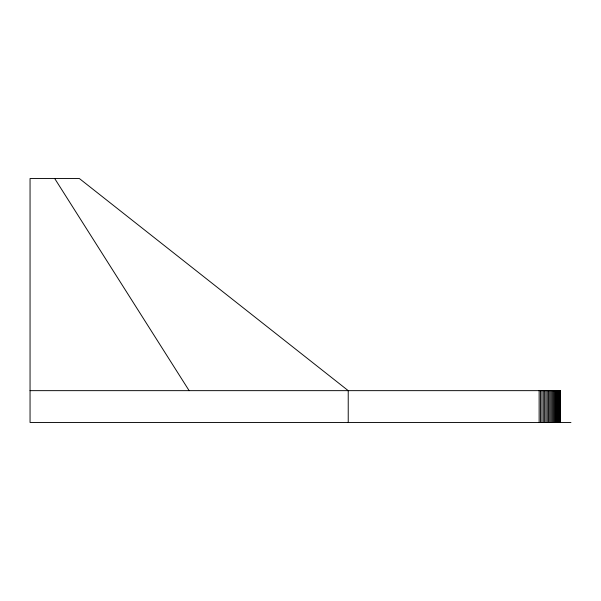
<?xml version="1.0" encoding="UTF-8"?>
<svg xmlns="http://www.w3.org/2000/svg" width="601" height="601" viewBox="0 0 601 601"><rect width="100%" height="100%" fill="white"/><g stroke="black" fill="none" stroke-linecap="round" stroke-linejoin="round"><path stroke-width="0.9" d="M30.05 390.65L560.342 390.65L560.342 422.465M570.95 422.465L30.05 422.465L30.05 178.535L79.37 178.535L348.227 390.65L348.227 422.465M54.706 178.535L189.135 390.65M560.162 390.65L560.162 422.465M559.937 390.65L559.937 422.465M559.621 390.65L559.621 422.465M559.215 390.65L559.215 422.465M558.727 390.65L558.727 422.465M558.156 390.65L558.156 422.465M557.503 390.65L557.503 422.465M556.766 390.65L556.766 422.465M555.963 390.65L555.963 422.465M555.084 390.65L555.084 422.465M554.13 390.65L554.13 422.465M553.115 390.65L553.115 422.465M552.049 390.65L552.049 422.465M550.914 390.65L550.914 422.465M549.735 390.65L549.735 422.465M548.518 390.65L548.518 422.465M547.248 390.65L547.248 422.465M545.948 390.65L545.948 422.465M544.619 390.65L544.619 422.465M543.274 390.65L543.274 422.465M541.899 390.65L541.899 422.465M540.517 390.65L540.517 422.465M539.135 390.65L539.135 422.465"/></g></svg>
